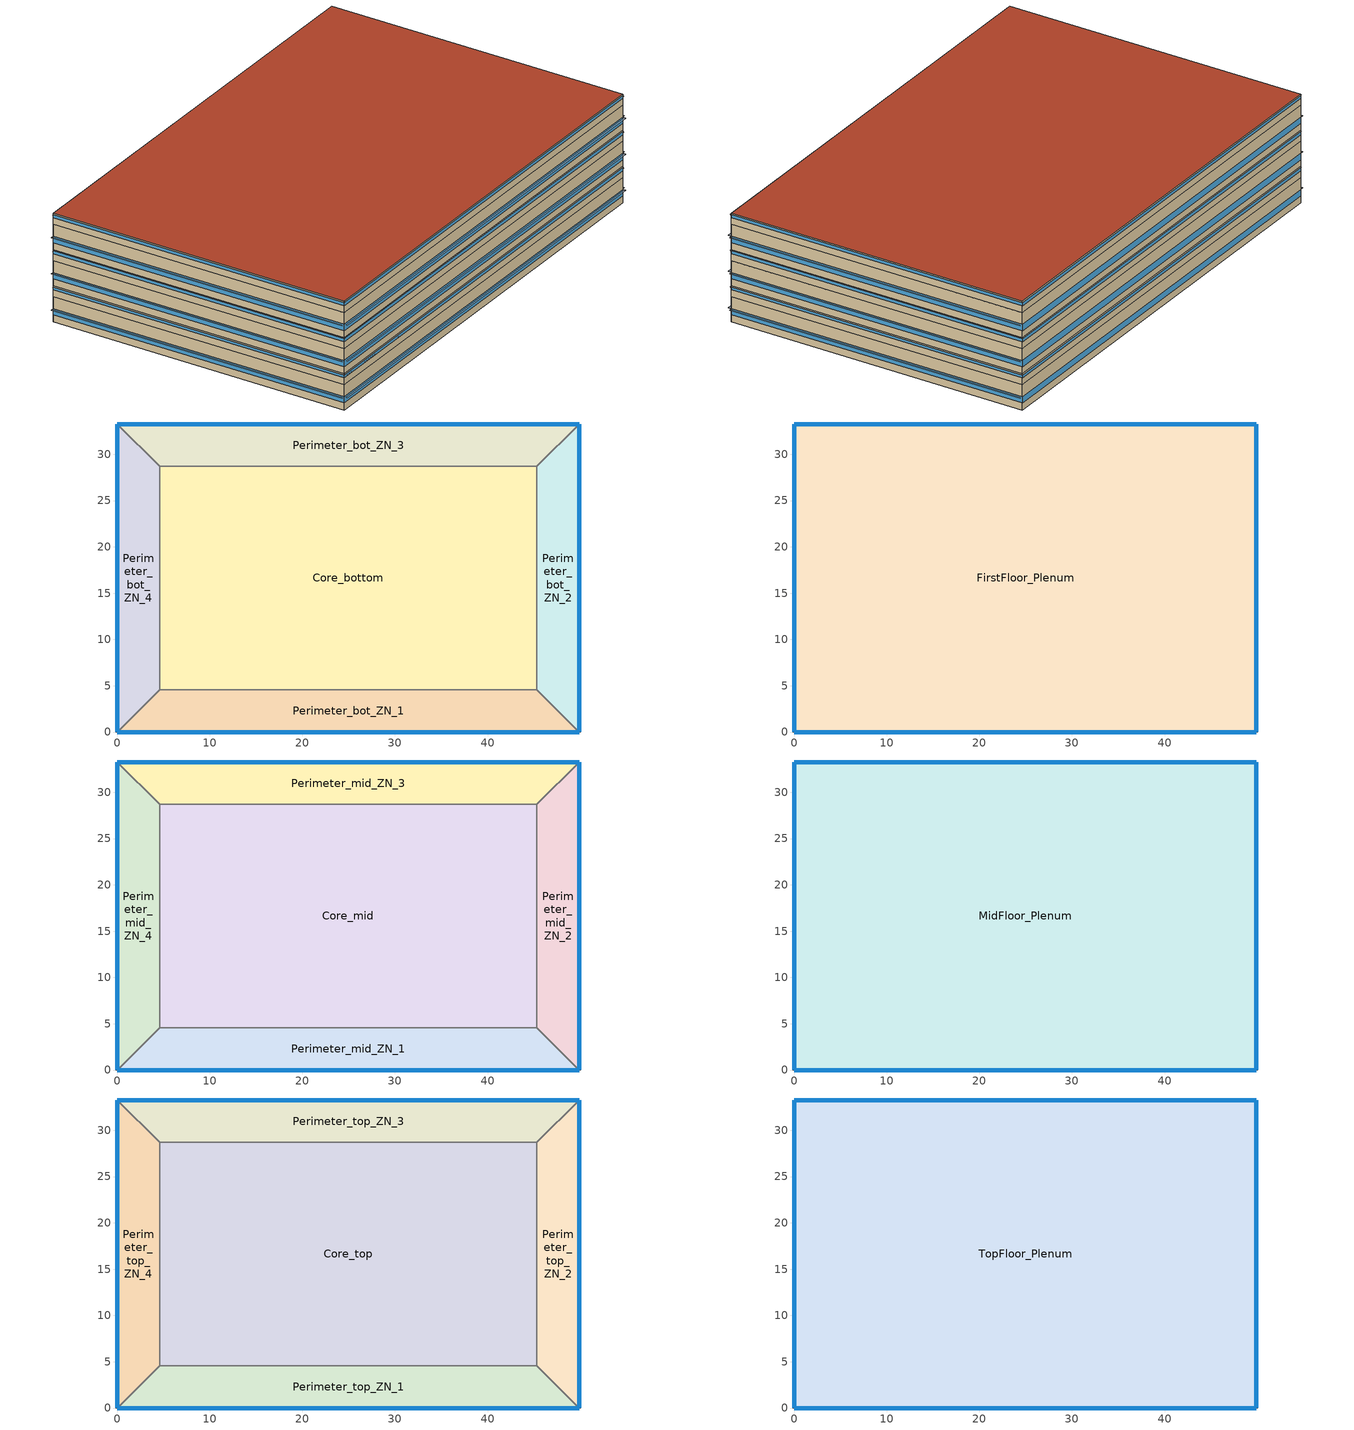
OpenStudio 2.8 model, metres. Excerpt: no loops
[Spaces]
Core_bottom
 floor ground: 45.34,28.7 45.34,4.57 4.57,4.57 4.57,28.7 z0
 wall to Perimeter_bot_ZN_1: 4.57,4.57 45.34,4.57 z0:2.74
 wall to Perimeter_bot_ZN_2: 45.34,4.57 45.34,28.7 z0:2.74
 wall to Perimeter_bot_ZN_4: 4.57,28.7 4.57,4.57 z0:2.74
 wall to Perimeter_bot_ZN_3: 45.34,28.7 4.57,28.7 z0:2.74
Perimeter_bot_ZN_2
 floor ground: 49.91,33.27 49.91,0 45.34,4.57 45.34,28.7 z0
 wall outside: 49.91,0 49.91,33.27 z0:2.74
 wall to Perimeter_bot_ZN_1: 45.34,4.57 49.91,0 z0:2.74
 wall to Perimeter_bot_ZN_3: 49.91,33.27 45.34,28.7 z0:2.74
 window: 49.91,0.03 49.91,33.25 z0.76:1.45
Perimeter_bot_ZN_3
 floor ground: 49.91,33.27 45.34,28.7 4.57,28.7 0,33.27 z0
 wall outside: 49.91,33.27 0,33.27 z0:2.74
 wall to Perimeter_bot_ZN_4: 0,33.27 4.57,28.7 z0:2.74
 window: 49.89,33.27 0.03,33.27 z0.76:1.45
Perimeter_bot_ZN_1
 floor ground: 45.34,4.57 49.91,0 0,0 4.57,4.57 z0
 wall outside: 0,0 49.91,0 z0:2.74
 wall to Perimeter_bot_ZN_4: 4.57,4.57 0,0 z0:2.74
 window: 0.03,0 49.89,0 z0.76:1.45
Perimeter_bot_ZN_4
 floor ground: 0,33.27 4.57,28.7 4.57,4.57 0,0 z0
 wall outside: 0,33.27 0,0 z0:2.74
 window: 0,33.25 0,0.03 z0.76:1.45
FirstFloor_Plenum
 floor to Perimeter_bot_ZN_3: 49.91,33.27 45.34,28.7 4.57,28.7 0,33.27 z2.74
 floor to Perimeter_bot_ZN_1: 45.34,4.57 49.91,0 0,0 4.57,4.57 z2.74
 floor to Core_bottom: 45.34,28.7 45.34,4.57 4.57,4.57 4.57,28.7 z2.74
 floor to Perimeter_bot_ZN_4: 0,33.27 4.57,28.7 4.57,4.57 0,0 z2.74
 floor to Perimeter_bot_ZN_2: 49.91,33.27 49.91,0 45.34,4.57 45.34,28.7 z2.74
 wall outside: 0,33.27 0,0 49.91,0 49.91,33.27 0,33.27 z2.74:3.96
 window: 0,33.25 0,0.03 / 0.03,0 49.89,0 / 49.91,0.03 49.91,33.25 / 49.89,33.27 0.03,33.27 z3.51:3.81
Perimeter_mid_ZN_4
 floor to FirstFloor_Plenum: 0,33.27 4.57,28.7 4.57,4.57 0,0 z3.96
 wall outside: 0,33.27 0,0 z3.96:6.71
 wall to Perimeter_mid_ZN_3: 4.57,28.7 0,33.27 z3.96:6.71
 wall to Core_mid: 4.57,4.57 4.57,28.7 z3.96:6.71
 wall to Perimeter_mid_ZN_1: 0,0 4.57,4.57 z3.96:6.71
 window: 0,33.25 0,0.03 z4.72:5.41
Perimeter_mid_ZN_1
 floor to FirstFloor_Plenum: 45.34,4.57 49.91,0 0,0 4.57,4.57 z3.96
 wall outside: 0,0 49.91,0 z3.96:6.71
 wall to Core_mid: 45.34,4.57 4.57,4.57 z3.96:6.71
 wall to Perimeter_mid_ZN_2: 49.91,0 45.34,4.57 z3.96:6.71
 window: 0.03,0 49.89,0 z4.72:5.41
Perimeter_mid_ZN_2
 floor to FirstFloor_Plenum: 49.91,33.27 49.91,0 45.34,4.57 45.34,28.7 z3.96
 wall outside: 49.91,0 49.91,33.27 z3.96:6.71
 wall to Perimeter_mid_ZN_3: 49.91,33.27 45.34,28.7 z3.96:6.71
 wall to Core_mid: 45.34,28.7 45.34,4.57 z3.96:6.71
 window: 49.91,0.03 49.91,33.25 z4.72:5.41
Core_mid
 floor to FirstFloor_Plenum: 45.34,28.7 45.34,4.57 4.57,4.57 4.57,28.7 z3.96
 wall to Perimeter_mid_ZN_3: 45.34,28.7 4.57,28.7 z3.96:6.71
Perimeter_mid_ZN_3
 floor to FirstFloor_Plenum: 49.91,33.27 45.34,28.7 4.57,28.7 0,33.27 z3.96
 wall outside: 49.91,33.27 0,33.27 z3.96:6.71
 window: 49.89,33.27 0.03,33.27 z4.72:5.41
MidFloor_Plenum
 floor to Perimeter_mid_ZN_3: 49.91,33.27 45.34,28.7 4.57,28.7 0,33.27 z6.71
 floor to Perimeter_mid_ZN_4: 0,33.27 4.57,28.7 4.57,4.57 0,0 z6.71
 floor to Core_mid: 45.34,28.7 45.34,4.57 4.57,4.57 4.57,28.7 z6.71
 floor to Perimeter_mid_ZN_2: 49.91,33.27 49.91,0 45.34,4.57 45.34,28.7 z6.71
 floor to Perimeter_mid_ZN_1: 45.34,4.57 49.91,0 0,0 4.57,4.57 z6.71
 wall outside: 0,33.27 0,0 49.91,0 49.91,33.27 0,33.27 z6.71:7.92
 window: 0,33.25 0,0.03 / 0.03,0 49.89,0 / 49.91,0.03 49.91,33.25 / 49.89,33.27 0.03,33.27 z7.47:7.77
Perimeter_top_ZN_3
 floor to MidFloor_Plenum: 49.91,33.27 45.34,28.7 4.57,28.7 0,33.27 z7.92
 wall outside: 49.91,33.27 0,33.27 z7.92:10.67
 wall to Perimeter_top_ZN_4: 0,33.27 4.57,28.7 z7.92:10.67
 wall to Core_top: 4.57,28.7 45.34,28.7 z7.92:10.67
 wall to Perimeter_top_ZN_2: 45.34,28.7 49.91,33.27 z7.92:10.67
 window: 49.89,33.27 0.03,33.27 z8.69:9.37
Perimeter_top_ZN_4
 floor to MidFloor_Plenum: 0,33.27 4.57,28.7 4.57,4.57 0,0 z7.92
 wall outside: 0,33.27 0,0 z7.92:10.67
 wall to Perimeter_top_ZN_1: 0,0 4.57,4.57 z7.92:10.67
 wall to Core_top: 4.57,4.57 4.57,28.7 z7.92:10.67
 window: 0,33.25 0,0.03 z8.69:9.37
Core_top
 floor to MidFloor_Plenum: 45.34,28.7 45.34,4.57 4.57,4.57 4.57,28.7 z7.92
 wall to Perimeter_top_ZN_1: 4.57,4.57 45.34,4.57 z7.92:10.67
 wall to Perimeter_top_ZN_2: 45.34,4.57 45.34,28.7 z7.92:10.67
Perimeter_top_ZN_2
 floor to MidFloor_Plenum: 49.91,33.27 49.91,0 45.34,4.57 45.34,28.7 z7.92
 wall outside: 49.91,0 49.91,33.27 z7.92:10.67
 wall to Perimeter_top_ZN_1: 45.34,4.57 49.91,0 z7.92:10.67
 window: 49.91,0.03 49.91,33.25 z8.69:9.37
Perimeter_top_ZN_1
 floor to MidFloor_Plenum: 45.34,4.57 49.91,0 0,0 4.57,4.57 z7.92
 wall outside: 0,0 49.91,0 z7.92:10.67
 window: 0.03,0 49.89,0 z8.69:9.37
TopFloor_Plenum
 floor to Perimeter_top_ZN_4: 0,33.27 4.57,28.7 4.57,4.57 0,0 z10.67
 floor to Perimeter_top_ZN_2: 49.91,33.27 49.91,0 45.34,4.57 45.34,28.7 z10.67
 floor to Core_top: 45.34,28.7 45.34,4.57 4.57,4.57 4.57,28.7 z10.67
 floor to Perimeter_top_ZN_3: 49.91,33.27 45.34,28.7 4.57,28.7 0,33.27 z10.67
 floor to Perimeter_top_ZN_1: 45.34,4.57 49.91,0 0,0 4.57,4.57 z10.67
 wall outside: 0,33.27 0,0 49.91,0 49.91,33.27 0,33.27 z10.67:11.89
 window: 0,33.25 0,0.03 / 49.89,33.27 0.03,33.27 / 0.03,0 49.89,0 / 49.91,0.03 49.91,33.25 z11.43:11.74
 roof outside: 49.91,0 49.91,33.27 0,33.27 0,0 z11.89
shading: 49.89,0 0.03,0 0.03,-0.34 49.89,-0.34 z1.45; 49.89,0 0.03,0 0.03,-0.15 49.89,-0.15 z7.77; 49.89,0 0.03,0 0.03,-0.15 49.89,-0.15 z3.81; 49.89,0 0.03,0 0.03,-0.34 49.89,-0.34 z5.41; 49.89,0 0.03,0 0.03,-0.15 49.89,-0.15 z11.74; 49.89,0 0.03,0 0.03,-0.34 49.89,-0.34 z9.37; 0,0.03 0,33.25 -0.15,33.25 -0.15,0.03 z11.74; 0,0.03 0,33.25 -0.34,33.25 -0.34,0.03 z5.41; 0,0.03 0,33.25 -0.15,33.25 -0.15,0.03 z7.77; 0,0.03 0,33.25 -0.15,33.25 -0.15,0.03 z3.81; 0,0.03 0,33.25 -0.34,33.25 -0.34,0.03 z9.37; 0,0.03 0,33.25 -0.34,33.25 -0.34,0.03 z1.45; 49.91,33.25 49.91,0.03 50.25,0.03 50.25,33.25 z1.45; 49.91,33.25 49.91,0.03 50.25,0.03 50.25,33.25 z9.37; 49.91,33.25 49.91,0.03 50.06,0.03 50.06,33.25 z3.81; 49.91,33.25 49.91,0.03 50.25,0.03 50.25,33.25 z5.41; 49.91,33.25 49.91,0.03 50.06,0.03 50.06,33.25 z11.74; 49.91,33.25 49.91,0.03 50.06,0.03 50.06,33.25 z7.77
[Site]
San Francisco Intl Ap: Latitude {deg}=37.62; Longitude {deg}=-122.4; Time Zone {hr}=-8; Elevation {m}=2; Terrain=City
[Building]
-MediumOffice-ASHRAE 169-2006-5A created: 2018-06-18 11:03:52 -0600: North Axis {deg}=0; Default Construction Set=Res 90.1-2013 - Office - ASHRAE 169-2006-3C; Standards Number of Stories=3; Standards Number of Above Ground Stories=3; Standards Building Type=Office
[ClimateZones]
Climate Zone Institution Name 1=ASHRAE; Climate Zone Document Name 1=ANSI/ASHRAE Standard 169; Climate Zone Document Year 1=2006; Climate Zone Value 1=3C; Climate Zone Institution Name 2=CEC; Climate Zone Document Name 2=California Climate Zone Descriptions; Climate Zone Document Year 2=1995
[Site:WaterMainsTemperature]
Calculation Method=Correlation; Annual Average Outdoor Air Temperature {C}=9.925; Maximum Difference In Monthly Average Outdoor Air Temperatures {deltaC}=28.7
[Site:GroundTemperature:BuildingSurface]
19.527, 19.502, 19.536, 19.598, 20.002, 21.64, 22.225, 22.375, 21.449, 20.121, 19.802, 19.633
[SizingPeriod:DesignDay] Barometric Pressure {Pa}=101301; Sky Clearness=0; Rain Indicator=0; Snow Indicator=0; Day of Month=21; Daylight Saving Time Indicator=0; Dry-Bulb Temperature Range Modifier Type=DefaultMultipliers
Name | Maximum Dry-Bulb Temperature {C} | Daily Dry-Bulb Temperature Range {deltaC} | Humidity Indicating Conditions at Maximum Dry-Bulb | Wind Speed {m/s} | Wind Direction {deg} | Month | Day Type | Humidity Indicating Type | Solar Model Indicator | ASHRAE Taub | ASHRAE Taud
San Francisco Intl Ap Ann Htg 99.6% Condns DB | 3.8 | 0 | 3.8 | 2.2 | 150 | 1 | WinterDesignDay | Wetbulb | ASHRAEClearSky
San Francisco Intl Ap Ann Hum_n 99.6% Condns DP=>MCDB | 10.7 | 0 | -3.7 | 2.2 | 150 | 1 | WinterDesignDay | Dewpoint | ASHRAEClearSky
San Francisco Intl Ap Ann Htg Wind 99.6% Condns WS=>MCDB | 12.1 | 0 | 12.1 | 12.9 | 150 | 1 | WinterDesignDay | Wetbulb | ASHRAEClearSky
San Francisco Intl Ap Ann Clg .4% Condns DB=>MWB | 28.3 | 8.5 | 17.2 | 5.9 | 310 | 8 | SummerDesignDay | Wetbulb | ASHRAETau | 0.365 | 2.435
San Francisco Intl Ap Ann Clg .4% Condns WB=>MDB | 25.7 | 8.5 | 18.6 | 5.9 | 310 | 8 | SummerDesignDay | Wetbulb | ASHRAETau | 0.365 | 2.435
San Francisco Intl Ap Ann Clg .4% Condns DP=>MDB | 19.9 | 8.5 | 16.1 | 5.9 | 310 | 8 | SummerDesignDay | Dewpoint | ASHRAETau | 0.365 | 2.435
San Francisco Intl Ap Ann Clg .4% Condns Enth=>MDB | 25.8 | 8.5 | 52400 | 5.9 | 310 | 8 | SummerDesignDay | Enthalpy | ASHRAETau | 0.365 | 2.435
[Material:NoMass] Thermal Absorptance=0.9; Solar Absorptance=0.7
Name | Roughness | Thermal Resistance {m2-K/W} | Visible Absorptance
CP02 CARPET PAD | VeryRough | 0.21648 | 0.8
Typical Carpet Pad | Smooth | 0.21648 | 0.8
Typical Insulation R-10.94 | Smooth | 1.92744 | 0.7
Typical Insulation R-5.74 | Smooth | 1.01115 | 0.7
Typical Insulation R-24.52 | Smooth | 4.31889 | 0.7
Typical Insulation R-0.58 | Smooth | 0.101875 | 0.7
Typical Insulation R-1.15 2 | Smooth | 0.202527 | 0.7
[Material]
Name | Roughness | Thickness {m} | Conductivity {W/m-K} | Density {kg/m3} | Specific Heat {J/kg-K} | Thermal Absorptance | Solar Absorptance | Visible Absorptance
100mm Normalweight concrete floor | MediumSmooth | 0.1016 | 2.31 | 2322 | 832
G01 13mm gypsum board | Smooth | 0.0127 | 0.16 | 800 | 1090 | 0.9 | 0.7 | 0.5
4 in. Normalweight Concrete Floor | MediumRough | 0.1016 | 2.31 | 2322 | 832 | 0.9 | 0.7 | 0.7
Metal Roof Surface; F08 Metal surface | Smooth | 0.0008 | 45.28 | 7824 | 500 | 0.9 | 0.7 | 0.7
8 in. Normalweight Concrete Floor | MediumRough | 0.2032 | 2.31 | 2322 | 832 | 0.9 | 0.7 | 0.7
8 in. Concrete Block Basement Wall | MediumRough | 0.2032 | 1.326 | 1842 | 912 | 0.9 | 0.7 | 0.7
G05 25mm wood | MediumSmooth | 0.0254 | 0.15 | 608 | 1630 | 0.9 | 0.5 | 0.5
1IN Stucco | Smooth | 0.0253 | 0.6918 | 1858 | 837 | 0.9 | 0.7 | 0.92
8IN CONCRETE HW RefBldg | Rough | 0.2032 | 1.311 | 2240 | 836.8 | 0.9 | 0.7 | 0.7
1/2IN Gypsum | Smooth | 0.0127 | 0.16 | 784.9 | 830 | 0.9 | 0.4 | 0.4
Roof Membrane - Highly Reflective | VeryRough | 0.0095 | 0.16 | 1121.29 | 1460 | 0.75 | 0.45 | 0.7
Std Wood 6inch 1 | MediumSmooth | 0.15 | 0.12 | 540 | 1210 | 0.9 | 0.7 | 0.7
[Construction]
Typical Interior Floor: 100mm Normalweight concrete floor, CP02 CARPET PAD
Typical Interior Wall: G01 13mm gypsum board, G01 13mm gypsum board
Typical Interior Ceiling: CP02 CARPET PAD, 100mm Normalweight concrete floor
Typical Insulated Carpeted 8in Slab Floor: 8 in. Normalweight Concrete Floor, Typical Carpet Pad
Typical Insulated Basement Mass Wall: 8 in. Concrete Block Basement Wall
Typical Interior Window: Clear 3mm
Typical Interior Door; Typical Interior Partition: G05 25mm wood
Typical Insulated Exterior Mass Floor R-13.51: Typical Insulation R-10.94, 4 in. Normalweight Concrete Floor, Typical Carpet Pad
Typical Insulated Exterior Mass Wall R-8.13: 1IN Stucco, 8IN CONCRETE HW RefBldg, Typical Insulation R-5.74, 1/2IN Gypsum
Typical IEAD Roof - Highly Reflective R-25.64: Roof Membrane - Highly Reflective, Typical Insulation R-24.52, Metal Roof Surface
U 0.55 SHGC 0.25: Glass_2175_LayerAvg, Gap_1_W_0_0032, Glass_2022F_LayerAvg
Typical Insulated Metal Door R-1.43: F08 Metal surface, Typical Insulation R-0.58
U 0.60 SHGC 0.25 Dbl 2.5mm air: Glass_2175_LayerAvg, Gap_1_W_0_0025, Glass_2022F_LayerAvg
Typical Overhead Door R-2.0 1: Typical Insulation R-1.15 2
Window_U_0.55_SHGC_0.35_Skylight_Frame_Width_0.709_in: Glass_2052_LayerAvg, Gap_1_W_0_0038, Glass_2027F_LayerAvg
InteriorFurnishings 1: Std Wood 6inch 1
[WindowMaterial:Glazing] Optical Data Type=SpectralAverage; Infrared Transmittance at Normal Incidence=0; Back Side Infrared Hemispherical Emissivity=0.84; Dirt Correction Factor for Solar and Visible Transmittance=1; Solar Diffusing=No
Name | Thickness {m} | Solar Transmittance at Normal Incidence | Front Side Solar Reflectance at Normal Incidence | Back Side Solar Reflectance at Normal Incidence | Visible Transmittance at Normal Incidence | Front Side Visible Reflectance at Normal Incidence | Back Side Visible Reflectance at Normal Incidence | Front Side Infrared Hemispherical Emissivity | Conductivity {W/m-K}
Glass_2052_LayerAvg | 0.00837 | 0.507767 | 0.054228 | 0.0544931 | 0.586833 | 0.05805 | 0.058397 | 0.84 | 1
Glass_2027F_LayerAvg | 0.004 | 0.369744 | 0.470069 | 0.340935 | 0.765222 | 0.0546 | 0.073741 | 0.03675 | 1
Clear 3mm | 0.003 | 0.837 | 0.075 | 0.075 | 0.898 | 0.081 | 0.081 | 0.84 | 0.9
Glass_2175_LayerAvg | 0.0086 | 0.167758 | 0.217606 | 0.437978 | 0.416044 | 0.078729 | 0.10654 | 0.84 | 1
Glass_2022F_LayerAvg | 0.0039 | 0.355897 | 0.394095 | 0.265645 | 0.677694 | 0.042734 | 0.05547 | 0.046 | 1
[WindowMaterial:Gas] Gas Type=Air
Name | Thickness {m}
Gap_1_W_0_0038 | 0.0038
Gap_1_W_0_0032 | 0.0032
Gap_1_W_0_0025 | 0.0025
[DefaultConstructionSet]
Res 90.1-2013 - Office - ASHRAE 169-2006-3C: Default Exterior Surface Constructions=Default Surface Constructions 4; Default Interior Surface Constructions=Default Surface Constructions 5; Default Ground Contact Surface Constructions=Default Surface Constructions 6; Default Exterior SubSurface Constructions=Default Sub Surface Constructions 3; Default Interior SubSurface Constructions=Default Sub Surface Constructions 4; Interior Partition Construction=Typical Interior Partition
[DefaultSurfaceConstructions]
Name | Floor Construction | Wall Construction | Roof Ceiling Construction
Default Surface Constructions 4 | Typical Insulated Exterior Mass Floor R-13.51 | Typical Insulated Exterior Mass Wall R-8.13 | Typical IEAD Roof - Highly Reflective R-25.64
Default Surface Constructions 5 | Typical Interior Floor | Typical Interior Wall | Typical Interior Ceiling
Default Surface Constructions 6 | Typical Insulated Carpeted 8in Slab Floor | Typical Insulated Basement Mass Wall
[DefaultSubSurfaceConstructions]
Name | Fixed Window Construction | Operable Window Construction | Door Construction | Glass Door Construction | Overhead Door Construction | Skylight Construction | Tubular Daylight Dome Construction | Tubular Daylight Diffuser Construction
Default Sub Surface Constructions 3 | U 0.55 SHGC 0.25 | U 0.55 SHGC 0.25 | Typical Insulated Metal Door R-1.43 | U 0.60 SHGC 0.25 Dbl 2.5mm air | Typical Overhead Door R-2.0 1 | Window_U_0.55_SHGC_0.35_Skylight_Frame_Width_0.709_in | Typical Interior Window | Typical Interior Window
Default Sub Surface Constructions 4 | Typical Interior Window | Typical Interior Window | Typical Interior Door
[Space]
Name | Space Type | Building Story | Thermal Zone | Part of Total Floor Area
Perimeter_mid_ZN_4 | Office WholeBuilding - Md Office | Building Story 2 | Perimeter_mid_ZN_4 ZN | Yes
Core_bottom | Office WholeBuilding - Md Office | Building Story 1 | Core_bottom ZN | Yes
FirstFloor_Plenum |  | Building Story 1 | FirstFloor_Plenum ZN | No
TopFloor_Plenum |  | Building Story 3 | TopFloor_Plenum ZN | No
Perimeter_top_ZN_3 | Office WholeBuilding - Md Office | Building Story 3 | Perimeter_top_ZN_3 ZN | Yes
Perimeter_bot_ZN_2 | Office WholeBuilding - Md Office | Building Story 1 | Perimeter_bot_ZN_2 ZN | Yes
MidFloor_Plenum |  | Building Story 2 | MidFloor_Plenum ZN | No
Perimeter_mid_ZN_1 | Office WholeBuilding - Md Office | Building Story 2 | Perimeter_mid_ZN_1 ZN | Yes
Perimeter_bot_ZN_1 | Office WholeBuilding - Md Office | Building Story 1 | Perimeter_bot_ZN_1 ZN | Yes
Perimeter_bot_ZN_3 | Office WholeBuilding - Md Office | Building Story 1 | Perimeter_bot_ZN_3 ZN | Yes
Perimeter_mid_ZN_2 | Office WholeBuilding - Md Office | Building Story 2 | Perimeter_mid_ZN_2 ZN | Yes
Perimeter_top_ZN_4 | Office WholeBuilding - Md Office | Building Story 3 | Perimeter_top_ZN_4 ZN | Yes
Perimeter_bot_ZN_4 | Office WholeBuilding - Md Office | Building Story 1 | Perimeter_bot_ZN_4 ZN | Yes
Core_top | Office WholeBuilding - Md Office | Building Story 3 | Core_top ZN | Yes
Perimeter_top_ZN_2 | Office WholeBuilding - Md Office | Building Story 3 | Perimeter_top_ZN_2 ZN | Yes
Perimeter_top_ZN_1 | Office WholeBuilding - Md Office | Building Story 3 | Perimeter_top_ZN_1 ZN | Yes
Core_mid | Office WholeBuilding - Md Office | Building Story 2 | Core_mid ZN | Yes
Perimeter_mid_ZN_3 | Office WholeBuilding - Md Office | Building Story 2 | Perimeter_mid_ZN_3 ZN | Yes
[BuildingStory]
Name | Nominal Z Coordinate {m}
Building Story 1 | 0
Building Story 2 | 3.9624
Building Story 3 | 7.9248
[SpaceType]
Office WholeBuilding - Md Office: Default Schedule Set=Office WholeBuilding - Md Office Schedule Set; Design Specification Outdoor Air Object=Office WholeBuilding - Md Office Ventilation; Standards Building Type=Office; Standards Space Type=WholeBuilding - Md Office
[People:Definition]
Office WholeBuilding - Md Office People Definition: Number of People Calculation Method=People/Area; People per Space Floor Area {person/m2}=0.0538196; Fraction Radiant=0.3
[People]
Office WholeBuilding - Md Office People: People Definition=Office WholeBuilding - Md Office People Definition; Space or SpaceType=Office WholeBuilding - Md Office; Work Efficiency Schedule=Work Efficiency Schedule; Clothing Insulation Schedule=Clothing Schedule; Air Velocity Schedule=Air Velocity Schedule; Multiplier=1
[Lights:Definition]
Office WholeBuilding - Md Office Lights Definition: Design Level Calculation Method=Watts/Area; Watts per Space Floor Area {W/m2}=8.82641; Fraction Radiant=0.7; Fraction Visible=0.2
[Lights]
Office WholeBuilding - Md Office Lights: Lights Definition=Office WholeBuilding - Md Office Lights Definition; Space or SpaceType=Office WholeBuilding - Md Office; Fraction Replaceable=1
[ElectricEquipment:Definition]
Office WholeBuilding - Md Office Elec Equip Definition: Design Level Calculation Method=Watts/Area; Watts per Space Floor Area {W/m2}=8.07293; Fraction Radiant=0.5
[ElectricEquipment]
Office WholeBuilding - Md Office Elec Equip: Electric Equipment Definition=Office WholeBuilding - Md Office Elec Equip Definition; Space or SpaceType=Office WholeBuilding - Md Office
[DesignSpecification:OutdoorAir]
Office WholeBuilding - Md Office Ventilation: Outdoor Air Method=Sum; Outdoor Air Flow per Person {m3/s-person}=0; Outdoor Air Flow per Floor Area {m3/s-m2}=0.0004318; Outdoor Air Flow Rate {m3/s}=0; Outdoor Air Flow Air Changes per Hour {1/hr}=0
[DefaultScheduleSet]
Office WholeBuilding - Md Office Schedule Set: Number of People Schedule=OfficeMedium BLDG_OCC_SCH; People Activity Level Schedule=OfficeMedium ACTIVITY_SCH; Lighting Schedule=OfficeMedium BLDG_LIGHT_SCH_2013; Electric Equipment Schedule=OfficeMedium BLDG_EQUIP_SCH_2013; Infiltration Schedule=OfficeMedium INFIL_SCH_PNNL
[ThermostatSetpoint:DualSetpoint] Heating Setpoint Temperature Schedule=OfficeMedium HTGSETP_SCH; Cooling Setpoint Temperature Schedule=OfficeMedium CLGSETP_SCH
Office WholeBuilding - Md Office Thermostat 1; Office WholeBuilding - Md Office Thermostat 2; Office WholeBuilding - Md Office Thermostat 3; Office WholeBuilding - Md Office Thermostat 4; Office WholeBuilding - Md Office Thermostat 5; Office WholeBuilding - Md Office Thermostat 6; Office WholeBuilding - Md Office Thermostat 7; Office WholeBuilding - Md Office Thermostat 8; Office WholeBuilding - Md Office Thermostat 9; Office WholeBuilding - Md Office Thermostat 10; Office WholeBuilding - Md Office Thermostat 11; Office WholeBuilding - Md Office Thermostat 12; Office WholeBuilding - Md Office Thermostat 13; Office WholeBuilding - Md Office Thermostat 14; Office WholeBuilding - Md Office Thermostat 15
[ThermalZone] Use Ideal Air Loads=No
Name | Thermostat | Primary Daylighting Control | Fraction of Zone Controlled by Primary Daylighting Control | Secondary Daylighting Control | Fraction of Zone Controlled by Secondary Daylighting Control
Core_bottom ZN | Office WholeBuilding - Md Office Thermostat 1
Core_mid ZN | Office WholeBuilding - Md Office Thermostat 2
Core_top ZN | Office WholeBuilding - Md Office Thermostat 3
FirstFloor_Plenum ZN; MidFloor_Plenum ZN; TopFloor_Plenum ZN
Perimeter_bot_ZN_1 ZN | Office WholeBuilding - Md Office Thermostat 4 | Perimeter_bot_ZN_1 Daylt Sensor 1 | 0.363 | Perimeter_bot_ZN_1 Daylt Sensor 2 | 0.149
Perimeter_bot_ZN_2 ZN | Office WholeBuilding - Md Office Thermostat 5 | Perimeter_bot_ZN_2 Daylt Sensor 1 | 0.373 | Perimeter_bot_ZN_2 Daylt Sensor 2 | 0.144
Perimeter_bot_ZN_3 ZN | Office WholeBuilding - Md Office Thermostat 6 | Perimeter_bot_ZN_3 Daylt Sensor 1 | 0.363 | Perimeter_bot_ZN_3 Daylt Sensor 2 | 0.149
Perimeter_bot_ZN_4 ZN | Office WholeBuilding - Md Office Thermostat 7 | Perimeter_bot_ZN_4 Daylt Sensor 1 | 0.373 | Perimeter_bot_ZN_4 Daylt Sensor 2 | 0.144
Perimeter_mid_ZN_1 ZN | Office WholeBuilding - Md Office Thermostat 8 | Perimeter_mid_ZN_1 Daylt Sensor 1 | 0.363 | Perimeter_mid_ZN_1 Daylt Sensor 2 | 0.149
Perimeter_mid_ZN_2 ZN | Office WholeBuilding - Md Office Thermostat 9 | Perimeter_mid_ZN_2 Daylt Sensor 1 | 0.373 | Perimeter_mid_ZN_2 Daylt Sensor 2 | 0.144
Perimeter_mid_ZN_3 ZN | Office WholeBuilding - Md Office Thermostat 10 | Perimeter_mid_ZN_3 Daylt Sensor 1 | 0.363 | Perimeter_mid_ZN_3 Daylt Sensor 2 | 0.149
Perimeter_mid_ZN_4 ZN | Office WholeBuilding - Md Office Thermostat 11 | Perimeter_mid_ZN_4 Daylt Sensor 1 | 0.373 | Perimeter_mid_ZN_4 Daylt Sensor 2 | 0.144
Perimeter_top_ZN_1 ZN | Office WholeBuilding - Md Office Thermostat 12 | Perimeter_top_ZN_1 Daylt Sensor 1 | 0.363 | Perimeter_top_ZN_1 Daylt Sensor 2 | 0.149
Perimeter_top_ZN_2 ZN | Office WholeBuilding - Md Office Thermostat 13 | Perimeter_top_ZN_2 Daylt Sensor 1 | 0.373 | Perimeter_top_ZN_2 Daylt Sensor 2 | 0.144
Perimeter_top_ZN_3 ZN | Office WholeBuilding - Md Office Thermostat 14 | Perimeter_top_ZN_3 Daylt Sensor 1 | 0.363 | Perimeter_top_ZN_3 Daylt Sensor 2 | 0.149
Perimeter_top_ZN_4 ZN | Office WholeBuilding - Md Office Thermostat 15 | Perimeter_top_ZN_4 Daylt Sensor 1 | 0.373 | Perimeter_top_ZN_4 Daylt Sensor 2 | 0.144
[Sizing:Zone] Zone Cooling Design Supply Air Temperature Input Method=SupplyAirTemperature; Zone Cooling Design Supply Air Temperature {C}=14; Zone Cooling Design Supply Air Temperature Difference {deltaC}=11.11; Zone Heating Design Supply Air Temperature Input Method=SupplyAirTemperature; Zone Heating Design Supply Air Temperature {C}=40; Zone Heating Design Supply Air Temperature Difference {deltaC}=11.11; Zone Cooling Design Supply Air Humidity Ratio {kg-H2O/kg-air}=0.0085; Zone Heating Design Supply Air Humidity Ratio {kg-H2O/kg-air}=0.008; Cooling Design Air Flow Method=DesignDay; Heating Design Air Flow Method=DesignDay; Account for Dedicated Outdoor Air System=No; Dedicated Outdoor Air System Control Strategy=NeutralSupplyAir; Dedicated Outdoor Air Low Setpoint Temperature for Design {C}=autosize; Dedicated Outdoor Air High Setpoint Temperature for Design {C}=autosize
FirstFloor_Plenum ZN; MidFloor_Plenum ZN; TopFloor_Plenum ZN
[AvailabilityManager:NightCycle] Control Type=CycleOnAny; Thermostat Tolerance {deltaC}=1; Cycling Run Time {s}=3600
Availability Manager Night Cycle 1; Availability Manager Night Cycle 2; Availability Manager Night Cycle 3
[AirLoopHVAC:ReturnPlenum]
Name | ThermalZone
Air Loop HVAC Return Plenum 1 | FirstFloor_Plenum ZN
Air Loop HVAC Return Plenum 2 | MidFloor_Plenum ZN
Air Loop HVAC Return Plenum 3 | TopFloor_Plenum ZN
[Exterior:Lights:Definition]
Name | Design Level {W}
Occ Sensing Exterior Lights Def | 7476.45
NonDimming Exterior Lights Def | 623.03
[Exterior:Lights] Control Option=AstronomicalClock
Name | Exterior Lights Definition | Schedule
Occ Sensing Exterior Lights Def | Occ Sensing Exterior Lights Def | OfficeMedium Exterior_lighting_schedule_b
NonDimming Exterior Lights Def | NonDimming Exterior Lights Def | OfficeMedium Exterior_lighting_schedule_a
[Daylighting:Control] Illuminance Setpoint {lux}=375; Lighting Control Type=Stepped; Minimum Input Power Fraction for Continuous Dimming Control=0.3; Minimum Light Output Fraction for Continuous Dimming Control=0.2; Number of Stepped Control Steps=3; Probability Lighting will be Reset When Needed in Manual Stepped Control=1; Maximum Allowable Discomfort Glare Index=22
Name | Space | Position X-Coordinate {m} | Position Y-Coordinate {m} | Position Z-Coordinate {m}
Perimeter_bot_ZN_1 Daylt Sensor 1 | Perimeter_bot_ZN_1 | 24.955 | 1.537338 | 0.762
Perimeter_bot_ZN_1 Daylt Sensor 2 | Perimeter_bot_ZN_1 | 24.955 | 3.097969 | 0.762
Perimeter_bot_ZN_2 Daylt Sensor 1 | Perimeter_bot_ZN_2 | 48.3737 | 16.63685 | 0.762
Perimeter_bot_ZN_2 Daylt Sensor 2 | Perimeter_bot_ZN_2 | 46.813 | 16.63685 | 0.762
Perimeter_bot_ZN_3 Daylt Sensor 1 | Perimeter_bot_ZN_3 | 24.955 | 31.7365 | 0.762
Perimeter_bot_ZN_3 Daylt Sensor 2 | Perimeter_bot_ZN_3 | 24.955 | 30.1758 | 0.762
Perimeter_bot_ZN_4 Daylt Sensor 1 | Perimeter_bot_ZN_4 | 1.537338 | 16.63685 | 0.762
Perimeter_bot_ZN_4 Daylt Sensor 2 | Perimeter_bot_ZN_4 | 3.097969 | 16.63685 | 0.762
Perimeter_mid_ZN_1 Daylt Sensor 1 | Perimeter_mid_ZN_1 | 24.955 | 1.537338 | 4.7244
Perimeter_mid_ZN_1 Daylt Sensor 2 | Perimeter_mid_ZN_1 | 24.955 | 3.097969 | 4.7244
Perimeter_mid_ZN_2 Daylt Sensor 1 | Perimeter_mid_ZN_2 | 48.3737 | 16.63685 | 4.7244
Perimeter_mid_ZN_2 Daylt Sensor 2 | Perimeter_mid_ZN_2 | 46.813 | 16.63685 | 4.7244
Perimeter_mid_ZN_3 Daylt Sensor 1 | Perimeter_mid_ZN_3 | 24.955 | 31.7365 | 4.7244
Perimeter_mid_ZN_3 Daylt Sensor 2 | Perimeter_mid_ZN_3 | 24.955 | 30.1758 | 4.7244
Perimeter_mid_ZN_4 Daylt Sensor 1 | Perimeter_mid_ZN_4 | 1.537338 | 16.63685 | 4.7244
Perimeter_mid_ZN_4 Daylt Sensor 2 | Perimeter_mid_ZN_4 | 3.097969 | 16.63685 | 4.7244
Perimeter_top_ZN_1 Daylt Sensor 1 | Perimeter_top_ZN_1 | 24.955 | 1.537338 | 8.6868
Perimeter_top_ZN_1 Daylt Sensor 2 | Perimeter_top_ZN_1 | 24.955 | 3.097969 | 8.6868
Perimeter_top_ZN_2 Daylt Sensor 1 | Perimeter_top_ZN_2 | 48.3737 | 16.63685 | 8.6868
Perimeter_top_ZN_2 Daylt Sensor 2 | Perimeter_top_ZN_2 | 46.813 | 16.63685 | 8.6868
Perimeter_top_ZN_3 Daylt Sensor 1 | Perimeter_top_ZN_3 | 24.955 | 31.7365 | 8.6868
Perimeter_top_ZN_3 Daylt Sensor 2 | Perimeter_top_ZN_3 | 24.955 | 30.1758 | 8.6868
Perimeter_top_ZN_4 Daylt Sensor 1 | Perimeter_top_ZN_4 | 1.537338 | 16.63685 | 8.6868
Perimeter_top_ZN_4 Daylt Sensor 2 | Perimeter_top_ZN_4 | 3.097969 | 16.63685 | 8.6868
[SpaceInfiltration:DesignFlowRate] Schedule=Always On Discrete; Design Flow Rate Calculation Method=Flow/ExteriorArea; Constant Term Coefficient=0; Temperature Term Coefficient=0; Velocity Term Coefficient=0.224; Velocity Squared Term Coefficient=0
Name | Space or SpaceType | Flow per Exterior Surface Area {m3/s-m2}
FirstFloor_Plenum Infiltration | FirstFloor_Plenum | 0.000569573
MidFloor_Plenum Infiltration | MidFloor_Plenum | 0.000569573
Perimeter_bot_ZN_1 Infiltration | Perimeter_bot_ZN_1 | 0.000569573
Perimeter_bot_ZN_2 Infiltration | Perimeter_bot_ZN_2 | 0.000569573
Perimeter_bot_ZN_3 Infiltration | Perimeter_bot_ZN_3 | 0.000569573
Perimeter_bot_ZN_4 Infiltration | Perimeter_bot_ZN_4 | 0.000569573
Perimeter_mid_ZN_1 Infiltration | Perimeter_mid_ZN_1 | 0.000569573
Perimeter_mid_ZN_2 Infiltration | Perimeter_mid_ZN_2 | 0.000569573
Perimeter_mid_ZN_3 Infiltration | Perimeter_mid_ZN_3 | 0.000569573
Perimeter_mid_ZN_4 Infiltration | Perimeter_mid_ZN_4 | 0.000569573
Perimeter_top_ZN_1 Infiltration | Perimeter_top_ZN_1 | 0.000569573
Perimeter_top_ZN_2 Infiltration | Perimeter_top_ZN_2 | 0.000569573
Perimeter_top_ZN_3 Infiltration | Perimeter_top_ZN_3 | 0.000569573
Perimeter_top_ZN_4 Infiltration | Perimeter_top_ZN_4 | 0.000569573
TopFloor_Plenum Infiltration | TopFloor_Plenum | 6.19946e-05
[InternalMass:Definition]
Internal Mass Definition 2: Construction=InteriorFurnishings 1; Design Level Calculation Method=SurfaceArea/Area; Surface Area per Space Floor Area=2
[InternalMass] Internal Mass Definition=Internal Mass Definition 2; Multiplier=1
Name | Space or SpaceType
Perimeter_mid_ZN_4 Mass | Perimeter_mid_ZN_4
Core_bottom Mass | Core_bottom
Perimeter_mid_ZN_1 Mass | Perimeter_mid_ZN_1
MidFloor_Plenum Mass | MidFloor_Plenum
TopFloor_Plenum Mass | TopFloor_Plenum
FirstFloor_Plenum Mass | FirstFloor_Plenum
Perimeter_top_ZN_3 Mass | Perimeter_top_ZN_3
Perimeter_bot_ZN_2 Mass | Perimeter_bot_ZN_2
Perimeter_bot_ZN_1 Mass | Perimeter_bot_ZN_1
Perimeter_bot_ZN_3 Mass | Perimeter_bot_ZN_3
Perimeter_mid_ZN_2 Mass | Perimeter_mid_ZN_2
Perimeter_top_ZN_4 Mass | Perimeter_top_ZN_4
Perimeter_bot_ZN_4 Mass | Perimeter_bot_ZN_4
Core_top Mass | Core_top
Perimeter_top_ZN_2 Mass | Perimeter_top_ZN_2
Perimeter_top_ZN_1 Mass | Perimeter_top_ZN_1
Core_mid Mass | Core_mid
Perimeter_mid_ZN_3 Mass | Perimeter_mid_ZN_3
[Schedule:Ruleset]
Name | Default Day Schedule | Summer Design Day Schedule | Winter Design Day Schedule
Clothing Schedule | Clothing Schedule Default Winter Clothes
Air Velocity Schedule | Air Velocity Schedule Default
Work Efficiency Schedule | Work Efficiency Schedule Default
OfficeMedium BLDG_OCC_SCH | OfficeMedium BLDG_OCC_SCH Default | OfficeMedium BLDG_OCC_SCH Summer Design Day | OfficeMedium BLDG_OCC_SCH Winter Design Day
OfficeMedium ACTIVITY_SCH | OfficeMedium ACTIVITY_SCH Default | OfficeMedium ACTIVITY_SCH Summer Design Day | OfficeMedium ACTIVITY_SCH Winter Design Day
OfficeMedium BLDG_LIGHT_SCH_2013 | Schedule Day 5 | OfficeMedium BLDG_LIGHT_SCH_2013 Summer Design Day | OfficeMedium BLDG_LIGHT_SCH_2013 Winter Design Day
OfficeMedium BLDG_EQUIP_SCH_2013 | Schedule Day 8 | OfficeMedium BLDG_EQUIP_SCH_2013 Summer Design Day | OfficeMedium BLDG_EQUIP_SCH_2013 Winter Design Day
OfficeMedium INFIL_SCH_PNNL | OfficeMedium INFIL_SCH_PNNL Default | OfficeMedium INFIL_SCH_PNNL Summer Design Day | OfficeMedium INFIL_SCH_PNNL Winter Design Day
OfficeMedium HTGSETP_SCH | OfficeMedium HTGSETP_SCH_YES_OPTIMUM Default | OfficeMedium HTGSETP_SCH_YES_OPTIMUM Summer Design Day | OfficeMedium HTGSETP_SCH_YES_OPTIMUM Winter Design Day
OfficeMedium CLGSETP_SCH | OfficeMedium CLGSETP_SCH_YES_OPTIMUM Default | OfficeMedium CLGSETP_SCH_YES_OPTIMUM Summer Design Day | OfficeMedium CLGSETP_SCH_YES_OPTIMUM Winter Design Day
OfficeMedium Exterior_lighting_schedule_b | OfficeMedium Exterior_lighting_schedule_b Default | OfficeMedium Exterior_lighting_schedule_b Summer Design Day | OfficeMedium Exterior_lighting_schedule_b Winter Design Day
OfficeMedium Exterior_lighting_schedule_a | OfficeMedium Exterior_lighting_schedule_a Default | OfficeMedium Exterior_lighting_schedule_a Summer Design Day | OfficeMedium Exterior_lighting_schedule_a Winter Design Day
[Schedule:Day]
Clothing Schedule Default Winter Clothes; OfficeMedium BLDG_OCC_SCH Summer Design Day; OfficeMedium BLDG_LIGHT_SCH_2013 Summer Design Day; OfficeMedium BLDG_EQUIP_SCH_2013 Summer Design Day; OfficeMedium INFIL_SCH_PNNL Default: 24, 0, 1
Clothing Schedule Summer Clothes: 24, 0, 0.5
Air Velocity Schedule Default: 24, 0, 0.2
Work Efficiency Schedule Default; OfficeMedium BLDG_OCC_SCH Default; OfficeMedium BLDG_OCC_SCH Winter Design Day; Schedule Day 5; OfficeMedium BLDG_LIGHT_SCH_2013 Winter Design Day; Schedule Day 8; OfficeMedium BLDG_EQUIP_SCH_2013 Winter Design Day: 24, 0, 0
OfficeMedium BLDG_OCC_SCH Sat Day: 6, 0, 0, 8, 0, 0.15, 12, 0, 0.3, 17, 0, 0.15, 24, 0, 0
OfficeMedium BLDG_OCC_SCH Wkdy Day: 6, 0, 0, 7, 0, 0.15, 8, 0, 0.2, 12, 0, 0.95, 13, 0, 0.5, 17, 0, 0.95, 18, 0, 0.3, 24, 0, 0
OfficeMedium ACTIVITY_SCH Default; OfficeMedium ACTIVITY_SCH Winter Design Day; OfficeMedium ACTIVITY_SCH Summer Design Day: 24, 0, 120
OfficeMedium BLDG_LIGHT_SCH_2013 Sat Day: 6, 0, 0.05, 8, 0, 0.0862326, 12, 0, 0.258698, 17, 0, 0.129349, 19, 0, 0.0431163, 24, 0, 0.05
OfficeMedium BLDG_LIGHT_SCH_2013 Sun Day: 6, 0, 0.05, 18, 0, 0.0431163, 24, 0, 0.05
OfficeMedium BLDG_LIGHT_SCH_2013 Wkdy Day: 5, 0, 0.05, 6, 0, 0.1, 7, 0, 0.0862326, 8, 0, 0.258698, 17, 0, 0.776093, 18, 0, 0.431163, 20, 0, 0.258698, 22, 0, 0.172465, 23, 0, 0.0862326, 24, 0, 0.0431163
OfficeMedium BLDG_EQUIP_SCH_2013 Sat Day: 6, 0, 0.230755, 8, 0, 0.381235, 12, 0, 0.476543, 17, 0, 0.33358, 19, 0, 0.285926, 24, 0, 0.230755
OfficeMedium BLDG_EQUIP_SCH_2013 Sun Day: 6, 0, 0.230755, 18, 0, 0.288107, 24, 0, 0.230755
OfficeMedium BLDG_EQUIP_SCH_2013 Wkdy Day: 6, 0, 0.307674, 8, 0, 0.381235, 12, 0, 0.857778, 13, 0, 0.76247, 17, 0, 0.857778, 18, 0, 0.476543, 24, 0, 0.381235
OfficeMedium INFIL_SCH_PNNL Summer Design Day; OfficeMedium INFIL_SCH_PNNL SmrDsn|Wkdy Day: 6, 0, 1, 22, 0, 0.25, 24, 0, 1
OfficeMedium INFIL_SCH_PNNL Winter Design Day; OfficeMedium INFIL_SCH_PNNL WntrDsn|Sat Day: 6, 0, 1, 18, 0, 0.25, 24, 0, 1
OfficeMedium HTGSETP_SCH_YES_OPTIMUM Default: 24, 0, 18.3333
OfficeMedium HTGSETP_SCH_YES_OPTIMUM Summer Design Day; OfficeMedium HTGSETP_SCH_YES_OPTIMUM Winter Design Day: 24, 0, 20
OfficeMedium HTGSETP_SCH_YES_OPTIMUM Sat Day: 5, 0, 18.3333, 6, 0, 18.8889, 7, 0, 19.4444, 17, 0, 20, 24, 0, 18.3333
OfficeMedium HTGSETP_SCH_YES_OPTIMUM Wkdy Day: 5, 0, 18.3333, 6, 0, 18.8889, 7, 0, 19.4444, 22, 0, 20, 24, 0, 18.3333
OfficeMedium CLGSETP_SCH_YES_OPTIMUM Default; OfficeMedium CLGSETP_SCH_YES_OPTIMUM Winter Design Day; OfficeMedium CLGSETP_SCH_YES_OPTIMUM Summer Design Day: 24, 0, 26.1111
OfficeMedium CLGSETP_SCH_YES_OPTIMUM Sat Day: 5, 0, 27.7778, 6, 0, 27.2222, 7, 0, 26.6667, 17, 0, 26.1111, 24, 0, 27.7778
OfficeMedium CLGSETP_SCH_YES_OPTIMUM Wkdy Day: 5, 0, 27.7778, 6, 0, 27.2222, 7, 0, 26.6667, 22, 0, 26.1111, 24, 0, 27.7778
OfficeMedium Exterior_lighting_schedule_b Default; OfficeMedium Exterior_lighting_schedule_b Winter Design Day; OfficeMedium Exterior_lighting_schedule_b Summer Design Day: 6, 0, 0.7, 24, 0, 1
OfficeMedium Exterior_lighting_schedule_a Default; OfficeMedium Exterior_lighting_schedule_a Winter Design Day; OfficeMedium Exterior_lighting_schedule_a Summer Design Day: 6, 0, 0, 24, 0, 1
[Schedule:Rule] Date Specification Type=DateRange; Start Day=1
Name | Schedule Ruleset | Rule Order | Day Schedule | Start Month | End Month | End Day | Apply Saturday | Apply Monday | Apply Tuesday | Apply Wednesday | Apply Thursday | Apply Friday | Apply Sunday
Schedule Rule 1 | Clothing Schedule | 0 | Clothing Schedule Summer Clothes | 5 | 9 | 30
Schedule Rule 2 | OfficeMedium BLDG_OCC_SCH | 1 | OfficeMedium BLDG_OCC_SCH Sat Day | 1 | 12 | 31 | Yes
Schedule Rule 3 | OfficeMedium BLDG_OCC_SCH | 0 | OfficeMedium BLDG_OCC_SCH Wkdy Day | 1 | 12 | 31 |  | Yes | Yes | Yes | Yes | Yes
Schedule Rule 4 | OfficeMedium BLDG_LIGHT_SCH_2013 | 2 | OfficeMedium BLDG_LIGHT_SCH_2013 Sat Day | 1 | 12 | 31 | Yes
Schedule Rule 5 | OfficeMedium BLDG_LIGHT_SCH_2013 | 1 | OfficeMedium BLDG_LIGHT_SCH_2013 Sun Day | 1 | 12 | 31 |  |  |  |  |  |  | Yes
Schedule Rule 6 | OfficeMedium BLDG_LIGHT_SCH_2013 | 0 | OfficeMedium BLDG_LIGHT_SCH_2013 Wkdy Day | 1 | 12 | 31 |  | Yes | Yes | Yes | Yes | Yes
Schedule Rule 7 | OfficeMedium BLDG_EQUIP_SCH_2013 | 2 | OfficeMedium BLDG_EQUIP_SCH_2013 Sat Day | 1 | 12 | 31 | Yes
Schedule Rule 8 | OfficeMedium BLDG_EQUIP_SCH_2013 | 1 | OfficeMedium BLDG_EQUIP_SCH_2013 Sun Day | 1 | 12 | 31 |  |  |  |  |  |  | Yes
Schedule Rule 9 | OfficeMedium BLDG_EQUIP_SCH_2013 | 0 | OfficeMedium BLDG_EQUIP_SCH_2013 Wkdy Day | 1 | 12 | 31 |  | Yes | Yes | Yes | Yes | Yes
Schedule Rule 10 | OfficeMedium INFIL_SCH_PNNL | 1 | OfficeMedium INFIL_SCH_PNNL SmrDsn|Wkdy Day | 1 | 12 | 31 |  | Yes | Yes | Yes | Yes | Yes
Schedule Rule 11 | OfficeMedium INFIL_SCH_PNNL | 0 | OfficeMedium INFIL_SCH_PNNL WntrDsn|Sat Day | 1 | 12 | 31 | Yes
Schedule Rule 12 | OfficeMedium HTGSETP_SCH | 1 | OfficeMedium HTGSETP_SCH_YES_OPTIMUM Sat Day | 1 | 12 | 31 | Yes
Schedule Rule 13 | OfficeMedium HTGSETP_SCH | 0 | OfficeMedium HTGSETP_SCH_YES_OPTIMUM Wkdy Day | 1 | 12 | 31 |  | Yes | Yes | Yes | Yes | Yes
Schedule Rule 14 | OfficeMedium CLGSETP_SCH | 1 | OfficeMedium CLGSETP_SCH_YES_OPTIMUM Sat Day | 1 | 12 | 31 | Yes
Schedule Rule 15 | OfficeMedium CLGSETP_SCH | 0 | OfficeMedium CLGSETP_SCH_YES_OPTIMUM Wkdy Day | 1 | 12 | 31 |  | Yes | Yes | Yes | Yes | Yes
[Schedule:Constant]
Always On Discrete: Value=1
